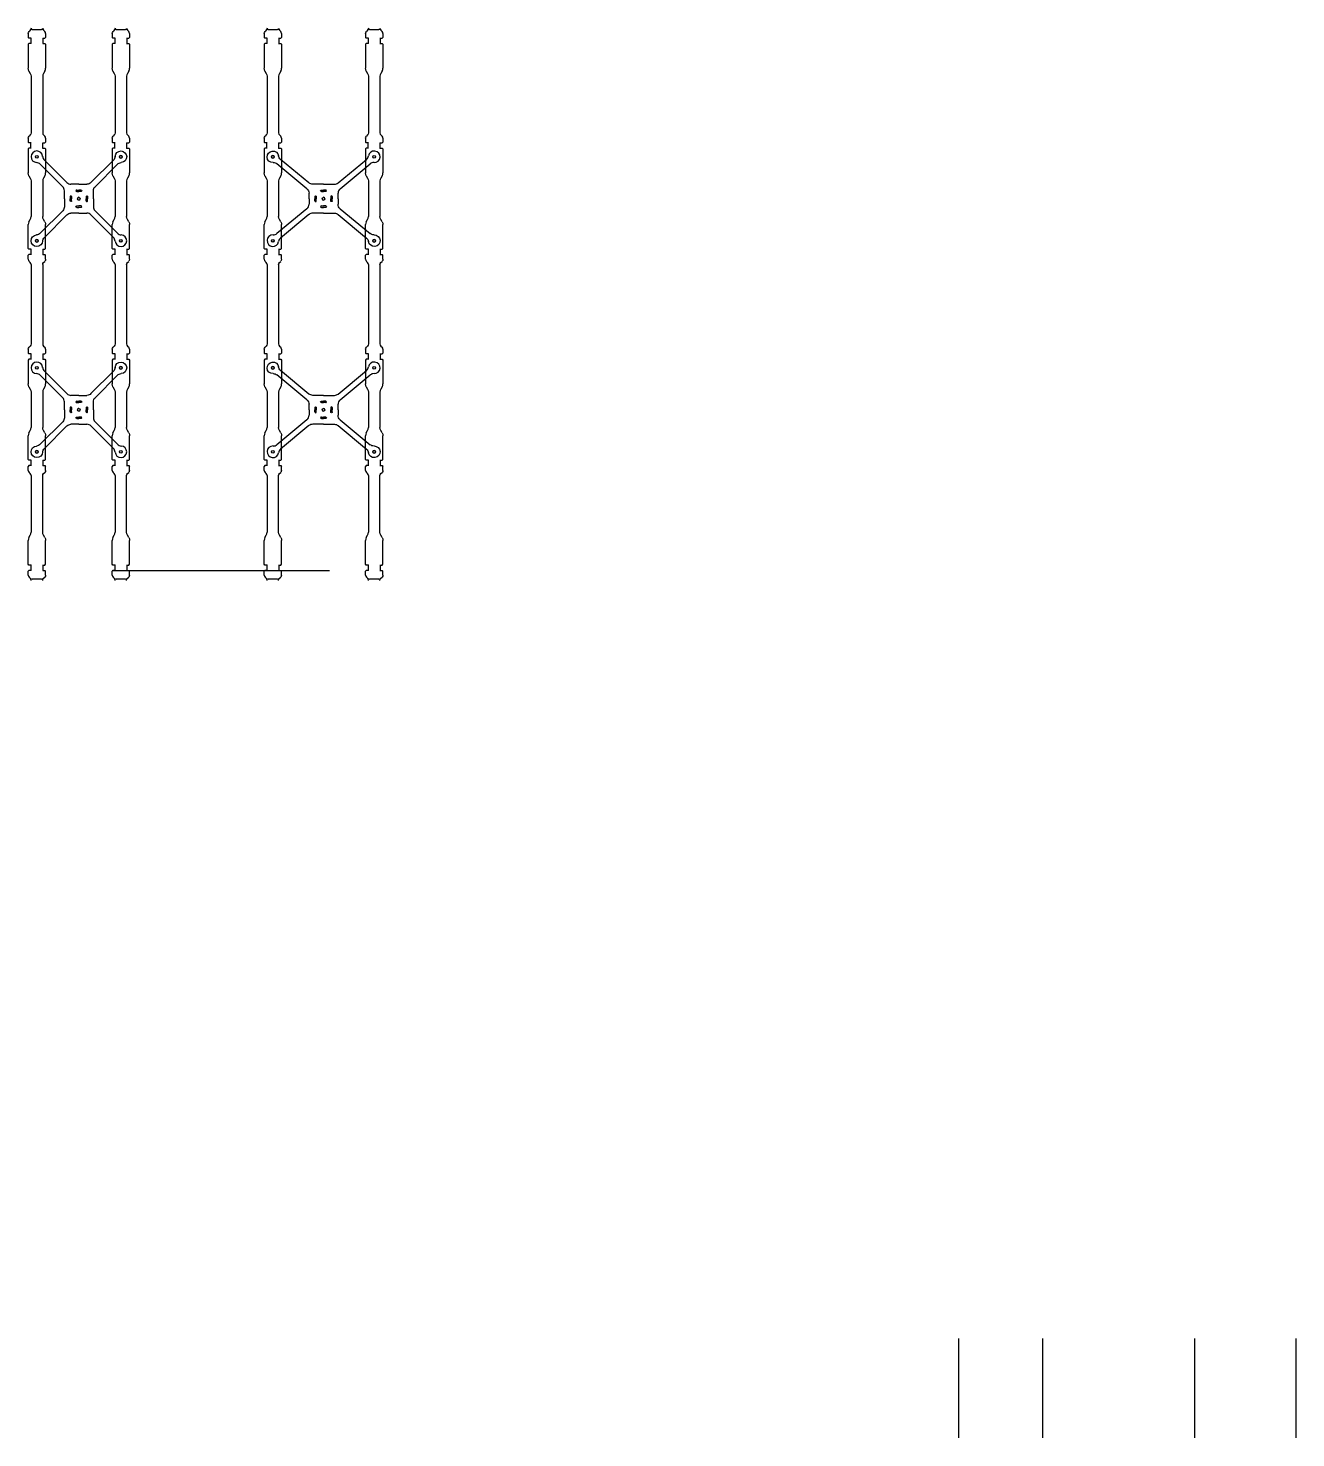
# Model space of a CAD drawing. Header units: inches. Extents: x -41 to 136, y -75 to 43.
# Drawn here: x 22.6 to 77.3, y -75.4 to -14.5 of the extents above; entities that cross this region are included whole.
import ezdxf

# ---------------------------------------------------------------- set-up
doc = ezdxf.new("R2010")
doc.units = ezdxf.units.IN
doc.header["$MEASUREMENT"] = 0
doc.layers.add('CUT', color=1, linetype='Continuous')

# ---------------------------------------------------------------- blocks, each defined once
blk = doc.blocks.new('Interface_Section')
at = {"layer": 'CUT'}
for p, q in [((0.25, 0.115), (0.34375, 0.115)), ((0.255, 0.12), (0.255, -0.12)), ((0.34375, 0.115), (0.375, 0.14625)), ((0.25, -0.115), (0.34375, -0.115)), ((0.34375, -0.115), (0.375, -0.14625))]:
    blk.add_line(p, q, dxfattribs=at)
blk = doc.blocks.new('TabVertical')
for p, q in [((0.287, 0.338), (0.338, 0.287)), ((0.375, 0.198), (0.375, 0.026)), ((0.375, -0.266), (0.375, -1.298)), ((0.342, -1.423), (0.283, -1.523))]:
    blk.add_line(p, q)
for centre, radius, start, end in [((0.375, 0.427), 0.125, 180, 225), ((0.25, 0.198), 0.125, 0, 45), ((0.5, -1.648), 0.25, 150, 180), ((0.125, -1.298), 0.25, 330, 360)]:
    blk.add_arc(centre, radius, start, end)
blk = doc.blocks.new('Vertical')
for p, q in [((-1.318, 4.365), (-0.921, 4.365)), ((-1.37, 2.342), (-1.37, -0.106)), ((-0.87, 2.342), (-0.87, -0.106)), ((-1.37, -2.181), (-1.37, -3.715)), ((-0.87, -2.181), (-0.87, -3.715)), ((-1.37, -5.791), (-1.37, -9.219)), ((-0.87, -5.791), (-0.87, -9.219)), ((-1.37, -11.295), (-1.37, -12.829)), ((-0.87, -11.295), (-0.87, -12.829)), ((-1.37, -14.904), (-1.37, -17.352)), ((-0.87, -17.352), (-0.87, -14.904)), ((-0.921, -19.375), (-1.318, -19.375)), ((38.661, -52.168), (38.661, -56.45))]:
    blk.add_line(p, q)
for centre in [(-1.12, -1.136), (-1.12, -4.761), (-1.12, -10.249), (-1.12, -13.874)]:
    blk.add_circle(centre, 0.0575)
for centre, start, end in [((-1.318, 4.24), 90, 135), ((-0.921, 4.24), 45, 90), ((-1.318, -19.25), 225, 270), ((-0.921, -19.25), 270, 315)]:
    blk.add_arc(centre, 0.125, start, end)
at = {"xscale": -1}
for p in [(-1.12, 3.87), (-1.12, -5.244), (-1.12, -9.766), (-1.12, -14.358), (-1.12, -18.88)]:
    blk.add_blockref('Interface_Section', p, dxfattribs=at)
for p in [(-1.12, 3.87), (-1.12, -5.244), (-1.12, -9.766), (-1.12, -14.358), (-1.12, -18.88)]:
    blk.add_blockref('Interface_Section', p)
at = {"rotation": 180}
blk.add_blockref('Interface_Section', (-1.12, -0.652), dxfattribs=at)
at = {"xscale": -1, "rotation": 180}
blk.add_blockref('Interface_Section', (-1.12, -0.652), dxfattribs=at)
at = {"layer": 'CUT', "xscale": -1}
for p in [(-1.12, 3.99), (-1.12, -0.532), (-1.12, -9.646)]:
    blk.add_blockref('TabVertical', p, dxfattribs=at)
at = {"layer": 'CUT'}
for p in [(-1.12, 3.99), (-1.12, -0.532), (-1.12, -9.646)]:
    blk.add_blockref('TabVertical', p, dxfattribs=at)
at = {"layer": 'CUT', "rotation": 180}
for p in [(-1.12, -5.364), (-1.12, -14.478), (-1.12, -19)]:
    blk.add_blockref('TabVertical', p, dxfattribs=at)
at = {"layer": 'CUT', "xscale": -1, "rotation": 180}
for p in [(-1.12, -5.364), (-1.12, -14.478), (-1.12, -19)]:
    blk.add_blockref('TabVertical', p, dxfattribs=at)
blk = doc.blocks.new('Brace_Quarter')
for p, q in [((-0.271, -2.153), (-1.24, -1.184)), ((-0.448, -2.33), (-1.417, -1.361)), ((0.25, -2.226), (-0.095, -2.226)), ((-0.375, -2.851), (-0.375, -2.507)), ((-0.125, -2.758), (-0.125, -2.851)), ((-0.063, -2.758), (-0.063, -2.851)), ((0.156, -2.476), (0.25, -2.476)), ((0.156, -2.539), (0.25, -2.539))]:
    blk.add_line(p, q)
blk.add_circle((-1.563, -1.039), 0.0575)
for centre, radius, start, end in [((-1.563, -1.039), 0.25, 3.59038, 266.40962), ((-1.063, -1.008), 0.25, 183.59038, 225), ((-1.594, -1.538), 0.25, 45, 86.40962), ((-0.625, -2.507), 0.25, 0, 45), ((-0.095, -1.976), 0.25, 225, 270), ((-0.094, -2.758), 0.0312, 360, 180), ((0.156, -2.508), 0.0312, 90, 270), ((0.25, -2.851), 0.0625, 90, 180)]:
    blk.add_arc(centre, radius, start, end)
blk = doc.blocks.new('Brace')
at = {"layer": 'CUT'}
blk.add_blockref('Brace_Quarter', (0, 2.601), dxfattribs=at)
at = {"layer": 'CUT', "xscale": -1}
blk.add_blockref('Brace_Quarter', (0.5, 2.601), dxfattribs=at)
at = {"layer": 'CUT', "xscale": -1, "rotation": 180}
blk.add_blockref('Brace_Quarter', (0, -3.101), dxfattribs=at)
at = {"layer": 'CUT', "rotation": 180}
blk.add_blockref('Brace_Quarter', (0.5, -3.101), dxfattribs=at)
blk = doc.blocks.new('Arrow')
blk.add_line((-3.605, 0), (5.784, 0))
blk = doc.blocks.new('Corner_Wide')
for p, q in [((0.628, 0.682), (1.853, 1.698)), ((0.715, 0.431), (2.013, 1.505)), ((0, 0.625), (0.468, 0.625)), ((0.094, 0.375), (0, 0.375)), ((0.094, 0.312), (0, 0.312)), ((0.312, 0.094), (0.312, 0)), ((0.375, 0.094), (0.375, 0)), ((0.625, 0), (0.625, 0.238))]:
    blk.add_line(p, q)
blk.add_circle((2.188, 1.812), 0.0575)
for centre, radius, start, end in [((1.694, 1.89), 0.25, 309.64417, 351.0538), ((2.188, 1.812), 0.25, 268.23455, 171.0538), ((2.172, 1.313), 0.25, 88.23455, 129.64417), ((0.468, 0.875), 0.25, 270, 309.64417), ((0, 0), 0.0625, 0, 90), ((0.094, 0.344), 0.0312, 270, 90), ((0.344, 0.094), 0.0312, 0, 180), ((0.875, 0.238), 0.25, 129.64417, 180)]:
    blk.add_arc(centre, radius, start, end)
blk = doc.blocks.new('Brace_Wide')
at = {"layer": 'CUT', "xscale": -1}
blk.add_blockref('Corner_Wide', (0, 0), dxfattribs=at)
at = {"layer": 'CUT'}
blk.add_blockref('Corner_Wide', (0, 0), dxfattribs=at)
at = {"layer": 'CUT', "rotation": 180}
blk.add_blockref('Corner_Wide', (0, 0), dxfattribs=at)
at = {"layer": 'CUT', "xscale": -1, "rotation": 180}
blk.add_blockref('Corner_Wide', (0, 0), dxfattribs=at)

msp = doc.modelspace()

# ---------------------------------------------------------------- block references
for name, p in [('Brace', (24.543, -21.628)), ('Brace_Wide', (35.354, -21.878)), ('Brace_Wide', (35.354, -30.992)), ('Arrow', (29.833, -37.924))]:
    msp.add_blockref(name, p)
at = {"xscale": -1, "rotation": 180}
msp.add_blockref('Brace', (24.543, -31.242), dxfattribs=at)
at = {"layer": 'CUT'}
for p in [(24.1, -18.93), (27.725, -18.93), (34.286, -18.93), (38.661, -18.93)]:
    msp.add_blockref('Vertical', p, dxfattribs=at)

doc.saveas('drawing.dxf')
